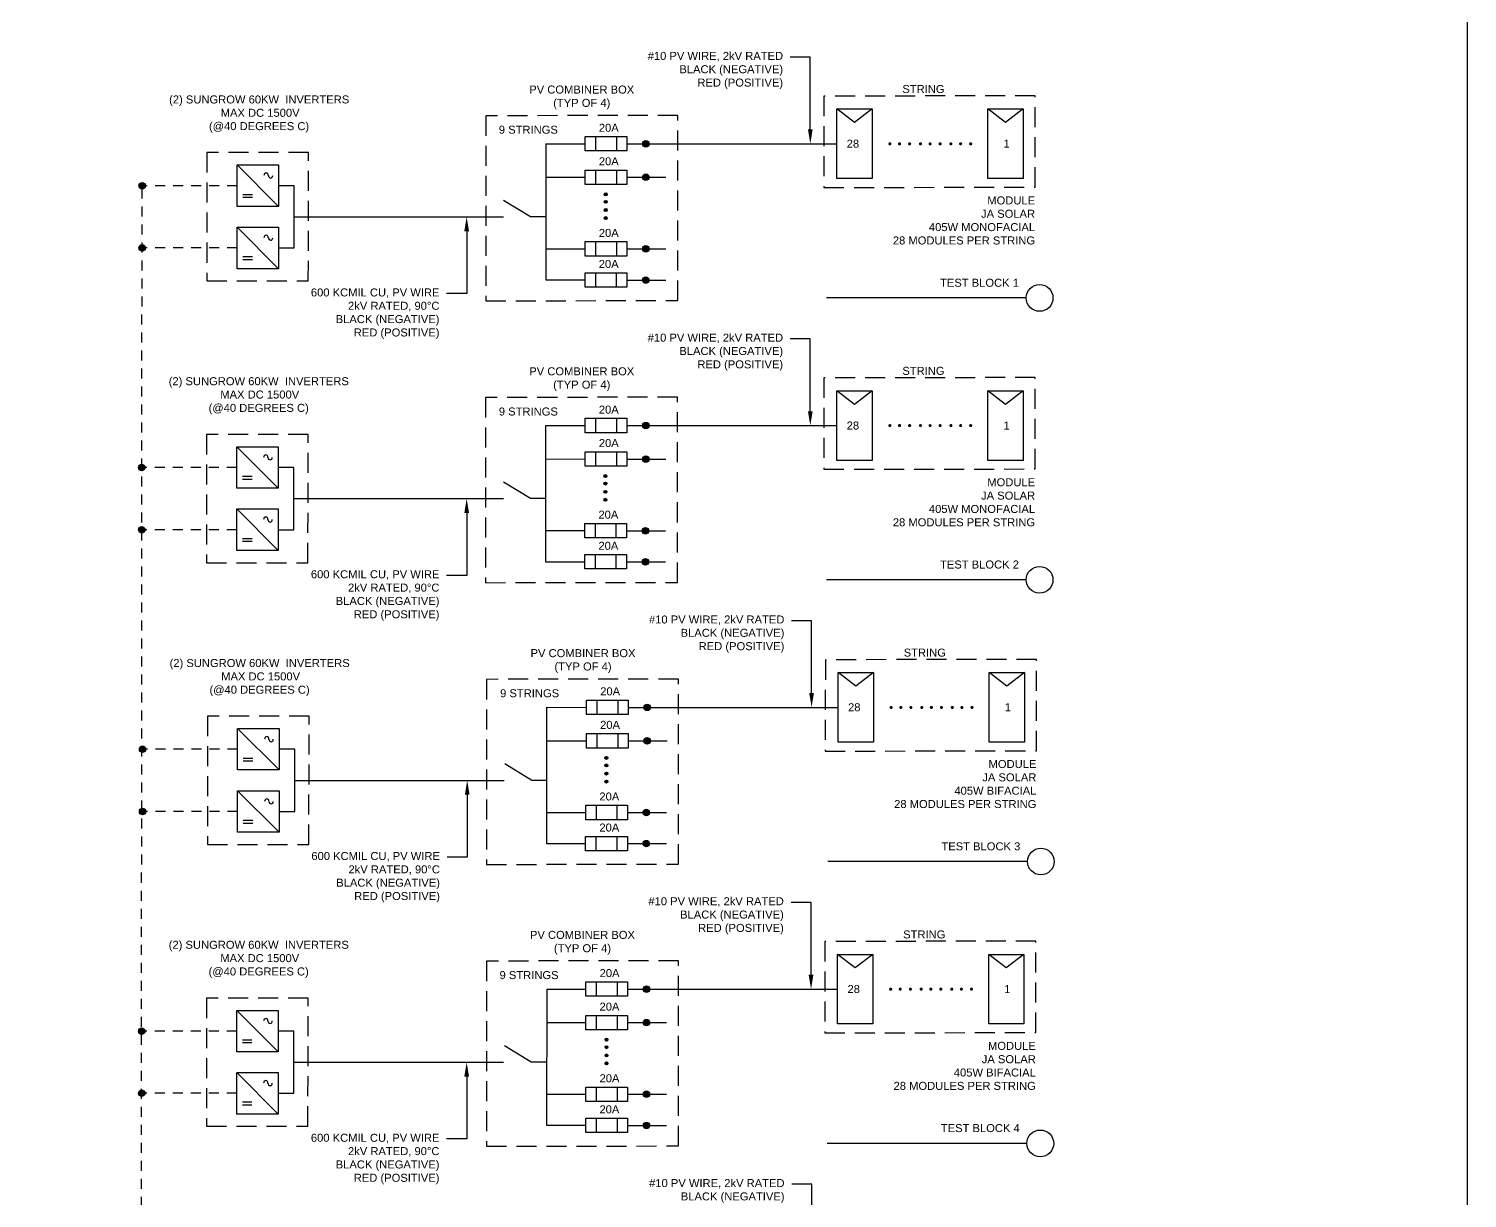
# Model space of a CAD drawing. Extents: x -18 to 267, y -48 to 249.
# Drawn here: x 84.35 to 102.32, y 6.04 to 20.66 of the extents above; entities that cross this region are included whole.
import ezdxf
from ezdxf import colors
from ezdxf.entities.mleader import LeaderData, LeaderLine
from ezdxf.enums import TextEntityAlignment as Align
from ezdxf.math import Vec2, Vec3

# ---------------------------------------------------------------- set-up
doc = ezdxf.new("R2010")
doc.units = 0
doc.header["$MEASUREMENT"] = 0
doc.linetypes.add('DASHED2', pattern=[0.375, 0.25, -0.125])
doc.layers.add('A-ANNO-NOTE', color=131, linetype='Continuous', lineweight=30)
for name, color, linetype in [('DETL-MDLN', 4, 'Continuous'), ('E-1LIN-PRIMARY-LOW', 179, 'Continuous'), ('E-EQUIP INVERTER', 241, 'Continuous'), ('G-ANNO-TEXT', 1, 'Continuous')]:
    doc.layers.add(name, color=color, linetype=linetype)
doc.layers.add('G-NPLT', color=67, linetype='Continuous', plot=False)
doc.styles.add('NEI-A', font='arial.ttf')

msp = doc.modelspace()

# ---------------------------------------------------------------- hatches: boundary and pattern name
at = {"layer": 'DETL-MDLN', "transparency": 33554687}
h = msp.add_hatch(color=256, dxfattribs=at)
h.dxf.hatch_style = 1
h.paths.add_polyline_path([(92.018, 19.222, -1), (92.099, 19.222, -1)])
h = msp.add_hatch(color=256, dxfattribs=at)
h.dxf.hatch_style = 1
h.paths.add_polyline_path([(85.764, 18.739, -1), (85.764, 18.657, -1)])
h = msp.add_hatch(color=256, dxfattribs=at)
h.dxf.hatch_style = 1
h.paths.add_polyline_path([(92.017, 18.803, -1), (92.099, 18.803, -1)])
h = msp.add_hatch(color=256, dxfattribs=at)
h.dxf.hatch_style = 1
h.paths.add_polyline_path([(91.538, 18.59, -1), (91.579, 18.59, -1)])
h = msp.add_hatch(color=256, dxfattribs=at)
h.dxf.hatch_style = 1
h.paths.add_polyline_path([(91.538, 18.496, -1), (91.579, 18.496, -1)])
h = msp.add_hatch(color=256, dxfattribs=at)
h.dxf.hatch_style = 1
h.paths.add_polyline_path([(91.538, 18.394, -1), (91.579, 18.394, -1)])
h = msp.add_hatch(color=256, dxfattribs=at)
h.dxf.hatch_style = 1
h.paths.add_polyline_path([(91.538, 18.294, -1), (91.579, 18.294, -1)])
h = msp.add_hatch(color=256, dxfattribs=at)
h.dxf.hatch_style = 1
h.paths.add_polyline_path([(85.764, 17.961, -1), (85.764, 17.88, -1)])
h = msp.add_hatch(color=256, dxfattribs=at)
h.dxf.hatch_style = 1
h.paths.add_polyline_path([(92.017, 17.908, -1), (92.098, 17.908, -1)])
h = msp.add_hatch(color=256, dxfattribs=at)
h.dxf.hatch_style = 1
h.paths.add_polyline_path([(92.017, 17.519, -1), (92.098, 17.519, -1)])
h = msp.add_hatch(color=256, dxfattribs=at)
h.dxf.hatch_style = 1
h.paths.add_polyline_path([(92.018, 15.7, -1), (92.099, 15.7, -1)])
h = msp.add_hatch(color=256, dxfattribs=at)
h.dxf.hatch_style = 1
h.paths.add_polyline_path([(92.017, 15.281, -1), (92.099, 15.281, -1)])
h = msp.add_hatch(color=256, dxfattribs=at)
h.dxf.hatch_style = 1
h.paths.add_polyline_path([(85.759, 15.217, -1), (85.759, 15.135, -1)])
h = msp.add_hatch(color=256, dxfattribs=at)
h.dxf.hatch_style = 1
h.paths.add_polyline_path([(91.533, 15.069, -1), (91.574, 15.069, -1)])
h = msp.add_hatch(color=256, dxfattribs=at)
h.dxf.hatch_style = 1
h.paths.add_polyline_path([(91.533, 14.975, -1), (91.574, 14.975, -1)])
h = msp.add_hatch(color=256, dxfattribs=at)
h.dxf.hatch_style = 1
h.paths.add_polyline_path([(91.533, 14.872, -1), (91.574, 14.872, -1)])
h = msp.add_hatch(color=256, dxfattribs=at)
h.dxf.hatch_style = 1
h.paths.add_polyline_path([(91.533, 14.773, -1), (91.574, 14.773, -1)])
h = msp.add_hatch(color=256, dxfattribs=at)
h.dxf.hatch_style = 1
h.paths.add_polyline_path([(85.759, 14.439, -1), (85.759, 14.358, -1)])
h = msp.add_hatch(color=256, dxfattribs=at)
h.dxf.hatch_style = 1
h.paths.add_polyline_path([(92.013, 14.386, -1), (92.094, 14.386, -1)])
h = msp.add_hatch(color=256, dxfattribs=at)
h.dxf.hatch_style = 1
h.paths.add_polyline_path([(92.012, 13.998, -1), (92.094, 13.998, -1)])
h = msp.add_hatch(color=256, dxfattribs=at)
h.dxf.hatch_style = 1
h.paths.add_polyline_path([(92.034, 12.179, -1), (92.116, 12.179, -1)])
h = msp.add_hatch(color=256, dxfattribs=at)
h.dxf.hatch_style = 1
h.paths.add_polyline_path([(85.771, 11.695, -1), (85.771, 11.614, -1)])
h = msp.add_hatch(color=256, dxfattribs=at)
h.dxf.hatch_style = 1
h.paths.add_polyline_path([(92.034, 11.76, -1), (92.115, 11.76, -1)])
h = msp.add_hatch(color=256, dxfattribs=at)
h.dxf.hatch_style = 1
h.paths.add_polyline_path([(91.545, 11.547, -1), (91.586, 11.547, -1)])
h = msp.add_hatch(color=256, dxfattribs=at)
h.dxf.hatch_style = 1
h.paths.add_polyline_path([(91.545, 11.453, -1), (91.586, 11.453, -1)])
h = msp.add_hatch(color=256, dxfattribs=at)
h.dxf.hatch_style = 1
h.paths.add_polyline_path([(91.545, 11.351, -1), (91.586, 11.351, -1)])
h = msp.add_hatch(color=256, dxfattribs=at)
h.dxf.hatch_style = 1
h.paths.add_polyline_path([(91.545, 11.251, -1), (91.586, 11.251, -1)])
h = msp.add_hatch(color=256, dxfattribs=at)
h.dxf.hatch_style = 1
h.paths.add_polyline_path([(85.771, 10.918, -1), (85.771, 10.837, -1)])
h = msp.add_hatch(color=256, dxfattribs=at)
h.dxf.hatch_style = 1
h.paths.add_polyline_path([(92.025, 10.865, -1), (92.106, 10.865, -1)])
h = msp.add_hatch(color=256, dxfattribs=at)
h.dxf.hatch_style = 1
h.paths.add_polyline_path([(92.024, 10.476, -1), (92.105, 10.476, -1)])
h = msp.add_hatch(color=256, dxfattribs=at)
h.dxf.hatch_style = 1
h.paths.add_polyline_path([(92.027, 8.657, -1), (92.109, 8.657, -1)])
h = msp.add_hatch(color=256, dxfattribs=at)
h.dxf.hatch_style = 1
h.paths.add_polyline_path([(92.027, 8.239, -1), (92.108, 8.239, -1)])
h = msp.add_hatch(color=256, dxfattribs=at)
h.dxf.hatch_style = 1
h.paths.add_polyline_path([(85.759, 8.174, -1), (85.759, 8.093, -1)])
h = msp.add_hatch(color=256, dxfattribs=at)
h.dxf.hatch_style = 1
h.paths.add_polyline_path([(91.547, 8.026, -1), (91.588, 8.026, -1)])
h = msp.add_hatch(color=256, dxfattribs=at)
h.dxf.hatch_style = 1
h.paths.add_polyline_path([(91.547, 7.932, -1), (91.588, 7.932, -1)])
h = msp.add_hatch(color=256, dxfattribs=at)
h.dxf.hatch_style = 1
h.paths.add_polyline_path([(91.547, 7.829, -1), (91.588, 7.829, -1)])
h = msp.add_hatch(color=256, dxfattribs=at)
h.dxf.hatch_style = 1
h.paths.add_polyline_path([(91.547, 7.73, -1), (91.588, 7.73, -1)])
h = msp.add_hatch(color=256, dxfattribs=at)
h.dxf.hatch_style = 1
h.paths.add_polyline_path([(85.759, 7.397, -1), (85.759, 7.315, -1)])
h = msp.add_hatch(color=256, dxfattribs=at)
h.dxf.hatch_style = 1
h.paths.add_polyline_path([(92.026, 7.343, -1), (92.108, 7.343, -1)])
h = msp.add_hatch(color=256, dxfattribs=at)
h.dxf.hatch_style = 1
h.paths.add_polyline_path([(92.026, 6.955, -1), (92.107, 6.955, -1)])

# ---------------------------------------------------------------- linework, layer by layer
at = {"layer": 'A-ANNO-NOTE'}
for p, q in [((96.812, 17.295), (94.315, 17.295)), ((96.812, 13.773), (94.315, 13.773)), ((96.829, 10.252), (94.331, 10.252)), ((96.822, 6.73), (94.324, 6.73))]:
    msp.add_line(p, q, dxfattribs=at)
for centre in [(96.979, 17.295), (96.979, 13.773), (96.995, 10.252), (96.988, 6.73)]:
    msp.add_circle(centre, 0.167, dxfattribs=at)
at = {"layer": 'DETL-MDLN', "transparency": 33554687}
for p, q in [((94.665, 19.486), (94.445, 19.657)), ((94.885, 19.657), (94.665, 19.486)), ((96.554, 19.486), (96.334, 19.657)), ((96.774, 19.657), (96.554, 19.486)), ((91.43, 19.313), (91.43, 19.132)), ((91.692, 19.313), (91.692, 19.132)), ((86.952, 18.957), (87.468, 18.439)), ((91.43, 18.894), (91.43, 18.713)), ((91.691, 18.894), (91.691, 18.713)), ((87.142, 18.585), (87.022, 18.585)), ((87.142, 18.549), (87.022, 18.549)), ((86.952, 18.18), (87.468, 17.661)), ((91.429, 17.999), (91.429, 17.818)), ((91.691, 17.999), (91.691, 17.818)), ((87.142, 17.807), (87.022, 17.807)), ((87.142, 17.772), (87.022, 17.772)), ((91.429, 17.61), (91.429, 17.43)), ((91.69, 17.61), (91.69, 17.43)), ((94.665, 15.965), (94.445, 16.135)), ((94.885, 16.135), (94.665, 15.965)), ((96.554, 15.965), (96.334, 16.135)), ((96.774, 16.135), (96.554, 15.965)), ((91.43, 15.791), (91.43, 15.61)), ((91.692, 15.791), (91.692, 15.61)), ((86.947, 15.435), (87.463, 14.917)), ((91.43, 15.372), (91.43, 15.192)), ((91.691, 15.372), (91.691, 15.192)), ((87.138, 15.063), (87.017, 15.063)), ((87.138, 15.028), (87.017, 15.028)), ((86.947, 14.658), (87.463, 14.14)), ((91.425, 14.477), (91.425, 14.297)), ((91.686, 14.477), (91.686, 14.297)), ((87.138, 14.285), (87.017, 14.285)), ((87.138, 14.25), (87.017, 14.25)), ((91.424, 14.089), (91.424, 13.908)), ((91.686, 14.089), (91.686, 13.908)), ((94.681, 12.443), (94.461, 12.613)), ((94.902, 12.613), (94.681, 12.443)), ((96.57, 12.443), (96.35, 12.613)), ((96.79, 12.613), (96.57, 12.443)), ((91.446, 12.27), (91.446, 12.089)), ((91.708, 12.27), (91.708, 12.089)), ((86.958, 11.914), (87.475, 11.396)), ((91.446, 11.851), (91.446, 11.67)), ((91.707, 11.851), (91.707, 11.67)), ((87.149, 11.541), (87.029, 11.541)), ((87.149, 11.506), (87.029, 11.506)), ((86.958, 11.136), (87.475, 10.618)), ((91.437, 10.956), (91.437, 10.775)), ((91.698, 10.956), (91.698, 10.775)), ((87.149, 10.764), (87.029, 10.764)), ((87.149, 10.729), (87.029, 10.729)), ((91.436, 10.567), (91.436, 10.387)), ((91.698, 10.567), (91.698, 10.387)), ((94.674, 8.922), (94.454, 9.092)), ((94.895, 9.092), (94.674, 8.922)), ((96.563, 8.922), (96.343, 9.092)), ((96.783, 9.092), (96.563, 8.922)), ((91.439, 8.748), (91.439, 8.568)), ((91.701, 8.748), (91.701, 8.568)), ((86.947, 8.392), (87.463, 7.874)), ((91.439, 8.33), (91.439, 8.149)), ((91.7, 8.33), (91.7, 8.149)), ((87.137, 8.02), (87.017, 8.02)), ((87.137, 7.985), (87.017, 7.985)), ((86.947, 7.615), (87.463, 7.097)), ((91.438, 7.434), (91.438, 7.254)), ((91.7, 7.434), (91.7, 7.254)), ((87.137, 7.243), (87.017, 7.243)), ((87.137, 7.207), (87.017, 7.207)), ((91.438, 7.046), (91.438, 6.865)), ((91.7, 7.046), (91.7, 6.865))]:
    msp.add_line(p, q, dxfattribs=at)
for points in [[(94.885, 19.657), (94.885, 18.786), (94.445, 18.786), (94.445, 19.657)], [(96.774, 19.657), (96.774, 18.786), (96.334, 18.786), (96.334, 19.657)], [(91.821, 19.132), (91.3, 19.132), (91.3, 19.313), (91.821, 19.313)], [(87.468, 18.439), (86.952, 18.439), (86.952, 18.957), (87.468, 18.957)], [(91.821, 18.713), (91.3, 18.713), (91.3, 18.894), (91.821, 18.894)], [(87.468, 17.661), (86.952, 17.661), (86.952, 18.18), (87.468, 18.18)], [(91.821, 17.818), (91.299, 17.818), (91.299, 17.999), (91.821, 17.999)], [(91.82, 17.43), (91.299, 17.43), (91.299, 17.61), (91.82, 17.61)], [(94.885, 16.135), (94.885, 15.265), (94.445, 15.265), (94.445, 16.135)], [(96.774, 16.135), (96.774, 15.265), (96.334, 15.265), (96.334, 16.135)], [(91.821, 15.61), (91.3, 15.61), (91.3, 15.791), (91.821, 15.791)], [(87.463, 14.917), (86.947, 14.917), (86.947, 15.435), (87.463, 15.435)], [(91.821, 15.192), (91.3, 15.192), (91.3, 15.372), (91.821, 15.372)], [(87.463, 14.14), (86.947, 14.14), (86.947, 14.658), (87.463, 14.658)], [(91.816, 14.297), (91.295, 14.297), (91.295, 14.477), (91.816, 14.477)], [(91.816, 13.908), (91.295, 13.908), (91.295, 14.089), (91.816, 14.089)], [(94.902, 12.613), (94.902, 11.743), (94.461, 11.743), (94.461, 12.613)], [(96.79, 12.613), (96.79, 11.743), (96.35, 11.743), (96.35, 12.613)], [(91.838, 12.089), (91.317, 12.089), (91.317, 12.27), (91.838, 12.27)], [(87.475, 11.396), (86.958, 11.396), (86.958, 11.914), (87.475, 11.914)], [(91.837, 11.67), (91.316, 11.67), (91.316, 11.851), (91.837, 11.851)], [(87.475, 10.618), (86.958, 10.618), (86.958, 11.136), (87.475, 11.136)], [(91.828, 10.775), (91.307, 10.775), (91.307, 10.956), (91.828, 10.956)], [(91.828, 10.387), (91.306, 10.387), (91.306, 10.567), (91.828, 10.567)], [(94.895, 9.092), (94.895, 8.222), (94.454, 8.222), (94.454, 9.092)], [(96.783, 9.092), (96.783, 8.222), (96.343, 8.222), (96.343, 9.092)], [(91.831, 8.568), (91.31, 8.568), (91.31, 8.748), (91.831, 8.748)], [(87.463, 7.874), (86.947, 7.874), (86.947, 8.392), (87.463, 8.392)], [(91.83, 8.149), (91.309, 8.149), (91.309, 8.33), (91.83, 8.33)], [(87.463, 7.097), (86.947, 7.097), (86.947, 7.615), (87.463, 7.615)], [(91.83, 7.254), (91.309, 7.254), (91.309, 7.434), (91.83, 7.434)], [(91.829, 6.865), (91.308, 6.865), (91.308, 7.046), (91.829, 7.046)]]:
    msp.add_lwpolyline(points, close=True, dxfattribs=at)
at = {"layer": 'DETL-MDLN', "transparency": 33554687, "const_width": 0.0193}
for points in [[(95.099, 19.221, 1), (95.118, 19.221, 1)], [(95.219, 19.221, 1), (95.239, 19.221, 1)], [(95.345, 19.221, 1), (95.365, 19.221, 1)], [(95.481, 19.221, 1), (95.5, 19.221, 1)], [(95.601, 19.221, 1), (95.62, 19.221, 1)], [(95.727, 19.221, 1), (95.746, 19.221, 1)], [(95.862, 19.221, 1), (95.881, 19.221, 1)], [(95.983, 19.221, 1), (96.002, 19.221, 1)], [(96.108, 19.221, 1), (96.128, 19.221, 1)], [(95.099, 15.7, 1), (95.118, 15.7, 1)], [(95.219, 15.7, 1), (95.239, 15.7, 1)], [(95.345, 15.7, 1), (95.365, 15.7, 1)], [(95.481, 15.7, 1), (95.5, 15.7, 1)], [(95.601, 15.7, 1), (95.62, 15.7, 1)], [(95.727, 15.7, 1), (95.746, 15.7, 1)], [(95.862, 15.7, 1), (95.881, 15.7, 1)], [(95.983, 15.7, 1), (96.002, 15.7, 1)], [(96.108, 15.7, 1), (96.128, 15.7, 1)], [(95.115, 12.178, 1), (95.135, 12.178, 1)], [(95.236, 12.178, 1), (95.255, 12.178, 1)], [(95.362, 12.178, 1), (95.381, 12.178, 1)], [(95.497, 12.178, 1), (95.516, 12.178, 1)], [(95.617, 12.178, 1), (95.637, 12.178, 1)], [(95.743, 12.178, 1), (95.762, 12.178, 1)], [(95.878, 12.178, 1), (95.898, 12.178, 1)], [(95.999, 12.178, 1), (96.018, 12.178, 1)], [(96.125, 12.178, 1), (96.144, 12.178, 1)], [(95.108, 8.657, 1), (95.128, 8.657, 1)], [(95.229, 8.657, 1), (95.248, 8.657, 1)], [(95.355, 8.657, 1), (95.374, 8.657, 1)], [(95.49, 8.657, 1), (95.509, 8.657, 1)], [(95.61, 8.657, 1), (95.63, 8.657, 1)], [(95.736, 8.657, 1), (95.755, 8.657, 1)], [(95.871, 8.657, 1), (95.891, 8.657, 1)], [(95.992, 8.657, 1), (96.011, 8.657, 1)], [(96.118, 8.657, 1), (96.137, 8.657, 1)]]:
    msp.add_lwpolyline(points, format="xyb", close=True, dxfattribs=at)
at = {"layer": 'DETL-MDLN', "transparency": 33554687}
for points in [[(90.81, 19.223), (90.809, 17.521)], [(90.81, 19.223), (91.3, 19.222)], [(91.821, 19.222), (92.705, 19.222)], [(92.705, 19.222), (94.445, 19.222)], [(90.81, 18.804), (91.3, 18.804)], [(91.821, 18.803), (92.308, 18.803)], [(90.809, 18.309), (90.618, 18.309), (90.282, 18.515)], [(90.809, 17.909), (91.299, 17.908)], [(91.821, 17.908), (92.308, 17.908)], [(90.809, 17.521), (91.299, 17.52)], [(91.82, 17.519), (92.308, 17.519)], [(90.806, 15.701), (90.804, 13.999)], [(90.81, 15.701), (91.3, 15.701)], [(91.821, 15.7), (92.705, 15.7)], [(92.705, 15.7), (94.445, 15.7)], [(90.81, 15.283), (91.3, 15.282)], [(91.821, 15.281), (92.308, 15.281)], [(90.809, 14.787), (90.618, 14.788), (90.282, 14.993)], [(90.805, 14.387), (91.295, 14.387)], [(91.816, 14.386), (92.304, 14.386)], [(90.805, 13.999), (91.295, 13.999)], [(91.816, 13.998), (92.304, 13.998)], [(90.818, 12.18), (90.816, 10.478)], [(90.827, 12.18), (91.317, 12.179)], [(91.838, 12.179), (92.721, 12.179)], [(92.721, 12.179), (94.461, 12.179)], [(90.826, 11.761), (91.316, 11.761)], [(91.837, 11.76), (92.324, 11.76)], [(90.826, 11.266), (90.635, 11.266), (90.298, 11.471)], [(90.817, 10.866), (91.307, 10.865)], [(91.828, 10.865), (92.316, 10.865)], [(90.816, 10.478), (91.306, 10.477)], [(91.828, 10.476), (92.316, 10.476)], [(90.82, 8.658), (90.818, 6.956)], [(90.82, 8.658), (91.31, 8.658)], [(91.831, 8.657), (92.714, 8.657)], [(92.714, 8.657), (94.454, 8.657)], [(90.819, 8.24), (91.309, 8.239)], [(91.83, 8.239), (92.317, 8.239)], [(90.819, 7.744), (90.628, 7.745), (90.291, 7.95)], [(90.819, 7.344), (91.309, 7.344)], [(91.83, 7.343), (92.317, 7.343)], [(90.818, 6.956), (91.308, 6.956)], [(91.829, 6.955), (92.317, 6.955)]]:
    msp.add_lwpolyline(points, dxfattribs=at)
at = {"layer": 'DETL-MDLN'}
for points in [[(87.468, 17.92), (87.665, 17.92), (87.665, 18.309), (87.665, 18.698), (87.468, 18.698)], [(87.665, 18.309), (90.282, 18.309)], [(87.463, 14.399), (87.66, 14.399), (87.66, 14.787), (87.66, 15.176), (87.463, 15.176)], [(87.665, 14.787), (90.282, 14.787)], [(87.475, 10.877), (87.672, 10.877), (87.672, 11.266), (87.672, 11.655), (87.475, 11.655)], [(87.672, 11.266), (90.289, 11.266)], [(87.463, 7.356), (87.66, 7.356), (87.66, 7.745), (87.66, 8.133), (87.463, 8.133)], [(87.665, 7.745), (90.282, 7.745)]]:
    msp.add_lwpolyline(points, dxfattribs=at)
at = {"layer": 'DETL-MDLN', "transparency": 33554687}
for points in [[(91.576, 18.59, -1), (91.54, 18.59, -1)], [(91.576, 18.496, -1), (91.54, 18.496, -1)], [(91.576, 18.394, -1), (91.54, 18.394, -1)], [(91.576, 18.294, -1), (91.54, 18.294, -1)], [(91.572, 15.069, -1), (91.536, 15.069, -1)], [(91.572, 14.975, -1), (91.536, 14.975, -1)], [(91.572, 14.872, -1), (91.536, 14.872, -1)], [(91.572, 14.773, -1), (91.536, 14.773, -1)], [(91.584, 11.547, -1), (91.547, 11.547, -1)], [(91.584, 11.453, -1), (91.547, 11.453, -1)], [(91.584, 11.351, -1), (91.547, 11.351, -1)], [(91.584, 11.251, -1), (91.547, 11.251, -1)], [(91.586, 8.026, -1), (91.549, 8.026, -1)], [(91.586, 7.932, -1), (91.549, 7.932, -1)], [(91.586, 7.829, -1), (91.549, 7.829, -1)], [(91.586, 7.73, -1), (91.549, 7.73, -1)]]:
    msp.add_lwpolyline(points, format="xyb", close=True, dxfattribs=at)
for centre in [(92.059, 19.222), (85.764, 18.698), (92.058, 18.803), (85.764, 17.92), (92.058, 17.908), (92.057, 17.519), (92.059, 15.7), (92.058, 15.281), (85.759, 15.176), (85.759, 14.399), (92.053, 14.386), (92.053, 13.998), (92.075, 12.179), (85.771, 11.655), (92.074, 11.76), (85.771, 10.877), (92.065, 10.865), (92.065, 10.476), (92.068, 8.657), (92.067, 8.239), (85.759, 8.133), (85.759, 7.356), (92.067, 7.343), (92.067, 6.955)]:
    msp.add_circle(centre, 0.0407, dxfattribs=at)
for centre, radius, start, end in [((87.321, 18.823), 0.0343, 99.6093, 176.3954), ((87.312, 18.827), 0.0295, 355.5528, 83.6686), ((87.376, 18.827), 0.0343, 183.6046, 260.3907), ((87.367, 18.822), 0.0295, 276.3314, 4.4472), ((87.321, 18.045), 0.0343, 99.6093, 176.3954), ((87.312, 18.05), 0.0295, 355.5528, 83.6686), ((87.376, 18.05), 0.0343, 183.6046, 260.3907), ((87.367, 18.045), 0.0295, 276.3314, 4.4472), ((87.317, 15.301), 0.0343, 99.6093, 176.3954), ((87.308, 15.305), 0.0295, 355.5528, 83.6686), ((87.371, 15.305), 0.0343, 183.6046, 260.3907), ((87.362, 15.301), 0.0295, 276.3314, 4.4472), ((87.317, 14.524), 0.0343, 99.6093, 176.3954), ((87.308, 14.528), 0.0295, 355.5528, 83.6686), ((87.371, 14.528), 0.0343, 183.6046, 260.3907), ((87.362, 14.523), 0.0295, 276.3314, 4.4472), ((87.328, 11.779), 0.0343, 99.6093, 176.3954), ((87.319, 11.784), 0.0295, 355.5528, 83.6686), ((87.383, 11.784), 0.0343, 183.6046, 260.3907), ((87.374, 11.779), 0.0295, 276.3314, 4.4472), ((87.328, 11.002), 0.0343, 99.6093, 176.3954), ((87.319, 11.007), 0.0295, 355.5528, 83.6686), ((87.383, 11.006), 0.0343, 183.6046, 260.3907), ((87.374, 11.002), 0.0295, 276.3314, 4.4472), ((87.317, 8.258), 0.0343, 99.6093, 176.3954), ((87.308, 8.262), 0.0295, 355.5528, 83.6686), ((87.371, 8.262), 0.0343, 183.6046, 260.3907), ((87.362, 8.258), 0.0295, 276.3314, 4.4472), ((87.317, 7.481), 0.0343, 99.6093, 176.3954), ((87.308, 7.485), 0.0295, 355.5528, 83.6686), ((87.371, 7.485), 0.0343, 183.6046, 260.3907), ((87.362, 7.48), 0.0295, 276.3314, 4.4472)]:
    msp.add_arc(centre, radius, start, end, dxfattribs=at)
at = {"layer": 'E-1LIN-PRIMARY-LOW', "linetype": 'DASHED2', "ltscale": 0.5}
for p, q in [((86.952, 18.698), (85.764, 18.698)), ((86.952, 17.92), (85.764, 17.92)), ((86.947, 15.176), (85.759, 15.176)), ((86.947, 14.399), (85.759, 14.399)), ((86.958, 11.655), (85.771, 11.655)), ((86.958, 10.877), (85.771, 10.877)), ((86.947, 8.133), (85.759, 8.133)), ((86.947, 7.356), (85.759, 7.356))]:
    msp.add_line(p, q, dxfattribs=at)
msp.add_lwpolyline([(85.753, 0.313), (85.764, 18.698)], dxfattribs=at)
at = {"layer": 'E-EQUIP INVERTER', "linetype": 'DASHED2'}
for points in [[(94.285, 19.817), (94.285, 18.675), (96.923, 18.68), (96.923, 19.821)], [(90.059, 19.572), (90.058, 17.259), (92.457, 17.263), (92.457, 19.576)], [(86.574, 17.507), (87.841, 17.507), (87.845, 19.111), (86.574, 19.111)], [(94.285, 16.296), (94.285, 15.154), (96.923, 15.158), (96.923, 16.3)], [(90.054, 16.051), (90.054, 13.737), (92.453, 13.741), (92.453, 16.055)], [(86.57, 13.985), (87.836, 13.985), (87.84, 15.589), (86.57, 15.589)], [(94.302, 12.774), (94.301, 11.632), (96.939, 11.636), (96.939, 12.778)], [(90.066, 12.529), (90.066, 10.216), (92.465, 10.22), (92.465, 12.533)], [(86.581, 10.464), (87.848, 10.464), (87.852, 12.068), (86.581, 12.068)], [(94.295, 9.253), (94.294, 8.111), (96.932, 8.115), (96.932, 9.257)], [(90.068, 9.008), (90.068, 6.694), (92.467, 6.698), (92.467, 9.012)], [(86.57, 6.943), (87.836, 6.943), (87.84, 8.546), (86.57, 8.546)]]:
    msp.add_lwpolyline(points, close=True, dxfattribs=at)
at = {"layer": 'G-NPLT'}
msp.add_lwpolyline([(70.7, 21.104), (102.323, 21.104), (102.323, -1.348), (70.7, -1.348)], close=True, dxfattribs=at)

# ---------------------------------------------------------------- texts
at = {"layer": 'G-ANNO-TEXT', "style": 'NEI-A'}
for s, p in [('STRING', (95.264, 19.856)), ('9 STRINGS', (90.222, 19.348)), ('STRING', (95.264, 16.334)), ('9 STRINGS', (90.222, 15.826)), ('STRING', (95.281, 12.813)), ('9 STRINGS', (90.238, 12.305)), ('STRING', (95.274, 9.291)), ('9 STRINGS', (90.231, 8.783))]:
    msp.add_text(s, height=0.1, dxfattribs=at).set_placement(p)
at = {"layer": 'G-ANNO-TEXT', "transparency": 33554687, "style": 'NEI-A'}
for p in [(91.72, 19.422), (91.72, 19.003), (91.72, 18.108), (91.719, 17.72), (91.72, 15.9), (91.72, 15.482), (91.715, 14.587), (91.715, 14.198), (91.737, 12.379), (91.736, 11.96), (91.727, 11.065), (91.727, 10.677), (91.73, 8.858), (91.729, 8.439), (91.729, 7.544), (91.728, 7.155)]:
    msp.add_text('20A', height=0.1, dxfattribs=at).set_placement(p, align=Align.MIDDLE_RIGHT)
at = {"layer": 'G-ANNO-TEXT', "char_height": 0.1, "width": 2.3449, "attachment_point": 4, "style": 'NEI-A'}
for insert in [(86.047, 19.594), (86.042, 16.073), (86.053, 12.551), (86.042, 9.03)]:
    msp.add_mtext('\\pi0.05485;(2) SUNGROW 60KW  INVERTERS\\P\\pi0.66055; MAX DC 1500V\\P\\pi0.55325;(@40 DEGREES C)', dxfattribs=dict(at, insert=insert))
at = {"layer": 'G-ANNO-TEXT', "char_height": 0.1, "style": 'NEI-A'}
for s, width, insert, attachment_point in [('PV COMBINER BOX\\P(TYP OF 4)', 1.91901, (91.258, 19.801), 5), ('MODULE\\PJA SOLAR\\P405W MONOFACIAL \\P28 MODULES PER STRING', 2.80406, (96.923, 18.263), 6), ('PV COMBINER BOX\\P(TYP OF 4)', 1.91901, (91.258, 16.28), 5), ('MODULE\\PJA SOLAR\\P405W MONOFACIAL \\P28 MODULES PER STRING', 2.80406, (96.923, 14.741), 6), ('PV COMBINER BOX\\P(TYP OF 4)', 1.91901, (91.274, 12.758), 5), ('MODULE\\PJA SOLAR\\P405W BIFACIAL \\P28 MODULES PER STRING', 2.80406, (96.939, 11.22), 6), ('PV COMBINER BOX\\P(TYP OF 4)', 1.91901, (91.267, 9.237), 5), ('MODULE\\PJA SOLAR\\P405W BIFACIAL \\P28 MODULES PER STRING', 2.80406, (96.932, 7.698), 6)]:
    msp.add_mtext_dynamic_manual_height_columns(s, width=width, gutter_width=0.469, heights=[0], dxfattribs=dict(at, insert=insert, attachment_point=attachment_point))
at = {"layer": 'G-ANNO-TEXT', "transparency": 33554687, "char_height": 0.1, "attachment_point": 3, "style": 'NEI-A'}
for s, width, insert in [('28', 0.14086, (94.724, 19.273)), ('1', 0.04973, (96.605, 19.273)), ('28', 0.14086, (94.724, 15.751)), ('1', 0.04973, (96.605, 15.751)), ('28', 0.14086, (94.741, 12.23)), ('1', 0.04973, (96.621, 12.23)), ('28', 0.14086, (94.734, 8.709)), ('1', 0.04973, (96.614, 8.708))]:
    msp.add_mtext_dynamic_manual_height_columns(s, width=width, gutter_width=0.469, heights=[0], dxfattribs=dict(at, insert=insert))
at = {"layer": 'G-ANNO-TEXT', "lineweight": 9, "char_height": 0.1, "width": 2.8441, "attachment_point": 3, "line_spacing_factor": 0.968724, "style": 'NEI-A'}
for s, insert in [('{\\fArial|b0|i0|c0|p34;TEST BLOCK 1}', (96.721, 17.535)), ('{\\fArial|b0|i0|c0|p34;TEST BLOCK 2}', (96.721, 14.014)), ('{\\fArial|b0|i0|c0|p34;TEST BLOCK 3}', (96.738, 10.492)), ('{\\fArial|b0|i0|c0|p34;TEST BLOCK 4}', (96.731, 6.971))]:
    msp.add_mtext(s, dxfattribs=dict(at, insert=insert))

# ---------------------------------------------------------------- leaders
at = {"layer": 'G-ANNO-TEXT'}
ml = msp.add_multileader_mtext('Standard', dxfattribs=at)
ml.set_content('\\A1;{\\C256;#10 PV WIRE, 2kV RATED\\PBLACK (NEGATIVE) \\PRED (POSITIVE)}', color=7, style='NEI-A')
ml.set_leader_properties()
ml.build(insert=Vec2(0, 0))
ml.multileader.update_dxf_attribs({"dogleg_length": 0.25, "arrow_head_size": 0.18})
ctx = ml.context
ctx.base_point, ctx.char_height, ctx.arrow_head_size, ctx.landing_gap_size, ctx.plane_origin = Vec3(92, 20.306), 0.1, 0.18, 0.09, Vec3(92.454, 18.837)
ctx.text_align_type = 2
notes = []
notes.append((ctx, [(0, (1, 1, 0), (94.114, 20.306), (-1, 0), 0.25, [(0, [(94.114, 19.222)], 0, [])])]))
ctx.mtext.insert, ctx.mtext.width, ctx.mtext.alignment, ctx.mtext.flow_direction = Vec3(93.774, 20.37), 1.74418, 3, 5
ml = msp.add_multileader_mtext('Standard', dxfattribs=at)
ml.set_content('\\A1;{\\C256;600 KCMIL CU, PV WIRE\\P2kV RATED, 90%%DC\\PBLACK (NEGATIVE)\\PRED (POSITIVE)}', color=7, style='NEI-A')
ml.set_leader_properties()
ml.build(insert=Vec2(0, 0))
ml.multileader.update_dxf_attribs({"dogleg_length": 0.25, "arrow_head_size": 0.18})
ctx = ml.context
ctx.base_point, ctx.char_height, ctx.arrow_head_size, ctx.landing_gap_size, ctx.plane_origin = Vec3(87.795, 17.349), 0.1, 0.18, 0.09, Vec3(87.558, 17.524)
ctx.text_align_type = 2
notes.append((ctx, [(0, (1, 1, 0), (89.82, 17.349), (-1, 0), 0.25, [(0, [(89.82, 18.309)], 0, [])])]))
ctx.mtext.insert, ctx.mtext.width, ctx.mtext.alignment, ctx.mtext.flow_direction = Vec3(89.48, 17.414), 2.32044, 3, 5
ml = msp.add_multileader_mtext('Standard', dxfattribs=at)
ml.set_content('\\A1;{\\C256;#10 PV WIRE, 2kV RATED\\PBLACK (NEGATIVE) \\PRED (POSITIVE)}', color=7, style='NEI-A')
ml.set_leader_properties()
ml.build(insert=Vec2(0, 0))
ml.multileader.update_dxf_attribs({"dogleg_length": 0.25, "arrow_head_size": 0.18})
ctx = ml.context
ctx.base_point, ctx.char_height, ctx.arrow_head_size, ctx.landing_gap_size, ctx.plane_origin = Vec3(92, 16.784), 0.1, 0.18, 0.09, Vec3(92.454, 15.315)
ctx.text_align_type = 2
notes.append((ctx, [(0, (1, 1, 0), (94.114, 16.784), (-1, 0), 0.25, [(0, [(94.114, 15.7)], 0, [])])]))
ctx.mtext.insert, ctx.mtext.width, ctx.mtext.alignment, ctx.mtext.flow_direction = Vec3(93.774, 16.849), 1.74418, 3, 5
ml = msp.add_multileader_mtext('Standard', dxfattribs=at)
ml.set_content('\\A1;{\\C256;600 KCMIL CU, PV WIRE\\P2kV RATED, 90%%DC\\PBLACK (NEGATIVE)\\PRED (POSITIVE)}', color=7, style='NEI-A')
ml.set_leader_properties()
ml.build(insert=Vec2(0, 0))
ml.multileader.update_dxf_attribs({"dogleg_length": 0.25, "arrow_head_size": 0.18})
ctx = ml.context
ctx.base_point, ctx.char_height, ctx.arrow_head_size, ctx.landing_gap_size, ctx.plane_origin = Vec3(87.795, 13.828), 0.1, 0.18, 0.09, Vec3(87.558, 14.003)
ctx.text_align_type = 2
notes.append((ctx, [(0, (1, 1, 0), (89.82, 13.828), (-1, 0), 0.25, [(0, [(89.82, 14.787)], 0, [])])]))
ctx.mtext.insert, ctx.mtext.width, ctx.mtext.alignment, ctx.mtext.flow_direction = Vec3(89.48, 13.892), 2.32044, 3, 5
ml = msp.add_multileader_mtext('Standard', dxfattribs=at)
ml.set_content('\\A1;{\\C256;#10 PV WIRE, 2kV RATED\\PBLACK (NEGATIVE) \\PRED (POSITIVE)}', color=7, style='NEI-A')
ml.set_leader_properties()
ml.build(insert=Vec2(0, 0))
ml.multileader.update_dxf_attribs({"dogleg_length": 0.25, "arrow_head_size": 0.18})
ctx = ml.context
ctx.base_point, ctx.char_height, ctx.arrow_head_size, ctx.landing_gap_size, ctx.plane_origin = Vec3(92.017, 13.262), 0.1, 0.18, 0.09, Vec3(92.47, 11.794)
ctx.text_align_type = 2
notes.append((ctx, [(0, (1, 1, 0), (94.13, 13.262), (-1, 0), 0.25, [(0, [(94.13, 12.179)], 0, [])])]))
ctx.mtext.insert, ctx.mtext.width, ctx.mtext.alignment, ctx.mtext.flow_direction = Vec3(93.79, 13.327), 1.74418, 3, 5
ml = msp.add_multileader_mtext('Standard', dxfattribs=at)
ml.set_content('\\A1;{\\C256;600 KCMIL CU, PV WIRE\\P2kV RATED, 90%%DC\\PBLACK (NEGATIVE)\\PRED (POSITIVE)}', color=7, style='NEI-A')
ml.set_leader_properties()
ml.build(insert=Vec2(0, 0))
ml.multileader.update_dxf_attribs({"dogleg_length": 0.25, "arrow_head_size": 0.18})
ctx = ml.context
ctx.base_point, ctx.char_height, ctx.arrow_head_size, ctx.landing_gap_size, ctx.plane_origin = Vec3(87.802, 10.306), 0.1, 0.18, 0.09, Vec3(87.565, 10.481)
ctx.text_align_type = 2
notes.append((ctx, [(0, (1, 1, 0), (89.826, 10.306), (-1, 0), 0.25, [(0, [(89.827, 11.266)], 0, [])])]))
ctx.mtext.insert, ctx.mtext.width, ctx.mtext.alignment, ctx.mtext.flow_direction = Vec3(89.486, 10.371), 2.32044, 3, 5
ml = msp.add_multileader_mtext('Standard', dxfattribs=at)
ml.set_content('\\A1;{\\C256;#10 PV WIRE, 2kV RATED\\PBLACK (NEGATIVE) \\PRED (POSITIVE)}', color=7, style='NEI-A')
ml.set_leader_properties()
ml.build(insert=Vec2(0, 0))
ml.multileader.update_dxf_attribs({"dogleg_length": 0.25, "arrow_head_size": 0.18})
ctx = ml.context
ctx.base_point, ctx.char_height, ctx.arrow_head_size, ctx.landing_gap_size, ctx.plane_origin = Vec3(92.01, 9.741), 0.1, 0.18, 0.09, Vec3(92.463, 8.272)
ctx.text_align_type = 2
notes.append((ctx, [(0, (1, 1, 0), (94.123, 9.741), (-1, 0), 0.25, [(0, [(94.123, 8.657)], 0, [])])]))
ctx.mtext.insert, ctx.mtext.width, ctx.mtext.alignment, ctx.mtext.flow_direction = Vec3(93.783, 9.806), 1.74418, 3, 5
ml = msp.add_multileader_mtext('Standard', dxfattribs=at)
ml.set_content('\\A1;{\\C256;600 KCMIL CU, PV WIRE\\P2kV RATED, 90%%DC\\PBLACK (NEGATIVE)\\PRED (POSITIVE)}', color=7, style='NEI-A')
ml.set_leader_properties()
ml.build(insert=Vec2(0, 0))
ml.multileader.update_dxf_attribs({"dogleg_length": 0.25, "arrow_head_size": 0.18})
ctx = ml.context
ctx.base_point, ctx.char_height, ctx.arrow_head_size, ctx.landing_gap_size, ctx.plane_origin = Vec3(87.795, 6.785), 0.1, 0.18, 0.09, Vec3(87.558, 6.96)
ctx.text_align_type = 2
notes.append((ctx, [(0, (1, 1, 0), (89.82, 6.785), (-1, 0), 0.25, [(0, [(89.82, 7.745)], 0, [])])]))
ctx.mtext.insert, ctx.mtext.width, ctx.mtext.alignment, ctx.mtext.flow_direction = Vec3(89.48, 6.85), 2.32044, 3, 5
ml = msp.add_multileader_mtext('Standard', dxfattribs=at)
ml.set_content('\\A1;{\\C256;#10 PV WIRE, 2kV RATED\\PBLACK (NEGATIVE) \\PRED (POSITIVE)}', color=7, style='NEI-A')
ml.set_leader_properties()
ml.build(insert=Vec2(0, 0))
ml.multileader.update_dxf_attribs({"dogleg_length": 0.25, "arrow_head_size": 0.18})
ctx = ml.context
ctx.base_point, ctx.char_height, ctx.arrow_head_size, ctx.landing_gap_size, ctx.plane_origin = Vec3(92.019, 6.22), 0.1, 0.18, 0.09, Vec3(92.473, 4.751)
ctx.text_align_type = 2
notes.append((ctx, [(0, (1, 1, 0), (94.132, 6.22), (-1, 0), 0.25, [(0, [(94.132, 5.136)], 0, [])])]))
ctx.mtext.insert, ctx.mtext.width, ctx.mtext.alignment, ctx.mtext.flow_direction = Vec3(93.792, 6.284), 1.74418, 3, 5
for ctx, leaders in notes:
    for number, flags, end, landing, length, lines in leaders:
        leader = LeaderData()
        leader.index, (leader.has_last_leader_line, leader.has_dogleg_vector, leader.attachment_direction) = number, flags
        leader.last_leader_point, leader.dogleg_vector, leader.dogleg_length = Vec3(end), Vec3(landing), length
        for number, points, colour, breaks in lines:
            line = LeaderLine()
            line.index, line.vertices, line.color, line.breaks = number, Vec3.list(points), colors.encode_raw_color(colour), breaks
            leader.lines.append(line)
        ctx.leaders.append(leader)

doc.saveas('drawing.dxf')
